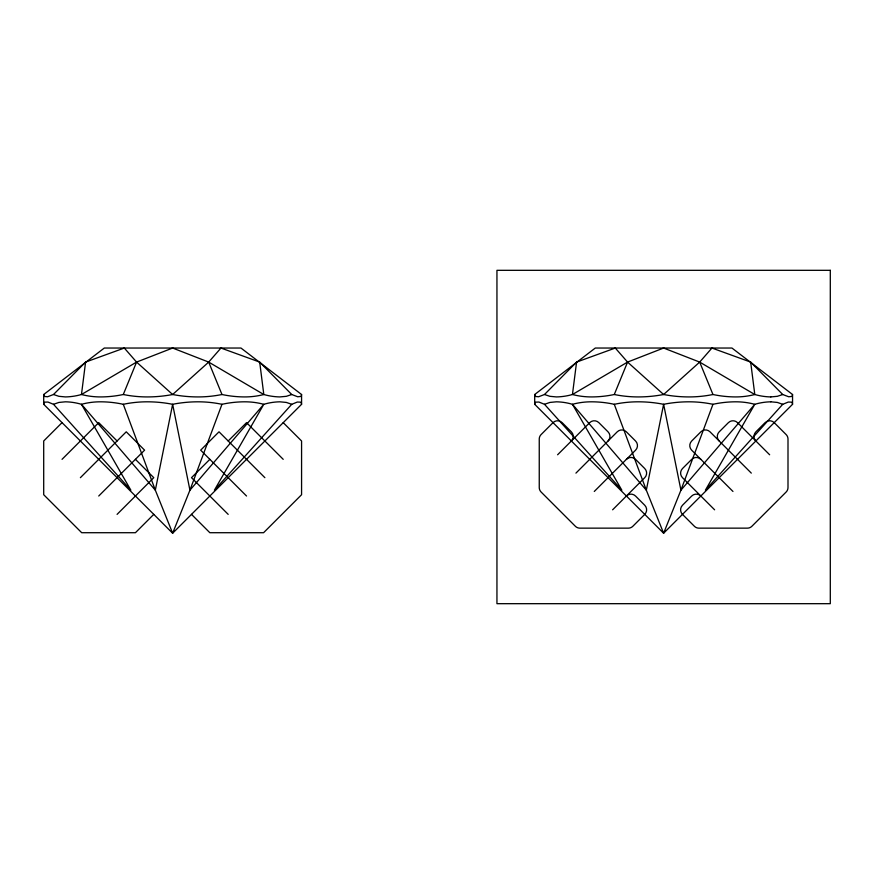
<?xml version="1.0" encoding="UTF-8"?>
<svg xmlns="http://www.w3.org/2000/svg" width="874" height="874" viewBox="0 0 874 874"><rect width="100%" height="100%" fill="white"/><g stroke="black" fill="none" stroke-linecap="round" stroke-linejoin="round"><path stroke-width="1.31" d="M43.7 404.301L43.7 394.513L104.301 348.038L240.973 348.038L301.574 394.513L301.574 404.301L172.637 533.227L43.7 404.301L44.05 402.783A1.792 1.792 0 0 1 44.672 402.16L47.961 402.051L53.511 404.301L130.871 490.183L81.468 404.301A60.962 60.962 0 0 0 65.43 401.811L58.929 402.433L53.511 404.301M534.691 404.301L534.691 394.513L595.281 348.038L731.953 348.038L792.554 394.513L792.554 404.301L663.617 533.227L534.691 404.301L535.041 402.783A1.792 1.792 0 0 1 535.653 402.16L538.941 402.051L544.502 404.301L621.851 490.183L572.448 404.301A60.962 60.962 0 0 0 556.421 401.811L549.921 402.433L544.502 404.301M301.574 394.513L301.224 395.977A1.759 1.759 0 0 1 300.787 396.457L297.695 396.763L291.752 394.513L259.687 362.087L220.958 348.038L208.689 362.087L172.637 394.513A135.251 135.251 0 0 1 147.488 396.927A120.404 120.404 0 0 1 123.289 394.513A111.413 111.413 0 0 1 101.002 396.927A75.503 75.503 0 0 1 81.468 394.513A62.983 62.983 0 0 1 65.43 396.927L58.908 396.315L53.511 394.513L47.567 396.763L44.476 396.457A1.759 1.759 0 0 1 44.05 395.977L43.7 394.513M792.554 394.513L792.205 395.977A1.759 1.759 0 0 1 791.778 396.457L788.687 396.763L782.743 394.513L750.668 362.087L711.939 348.038L699.681 362.087L663.617 394.513A135.251 135.251 0 0 1 638.468 396.927A120.404 120.404 0 0 1 614.28 394.513A111.413 111.413 0 0 1 591.993 396.927A75.503 75.503 0 0 1 572.448 394.513A62.983 62.983 0 0 1 556.421 396.927L549.888 396.315L544.502 394.513L538.559 396.763L535.467 396.457A1.759 1.759 0 0 1 535.03 395.977L534.691 394.513M259.687 362.087L263.806 394.513A75.503 75.503 0 0 1 244.272 396.927A111.413 111.413 0 0 1 221.974 394.513A120.404 120.404 0 0 1 197.797 396.927A135.251 135.251 0 0 1 172.637 394.513L136.573 362.087L124.316 348.038L85.586 362.087L81.468 394.513L136.573 362.087L172.637 348.038L208.689 362.087L263.806 394.513A62.983 62.983 0 0 0 279.833 396.927L286.366 396.315L291.752 394.513M750.668 362.087L754.797 394.513A75.503 75.503 0 0 1 735.253 396.927A111.413 111.413 0 0 1 712.966 394.513A120.404 120.404 0 0 1 688.778 396.927A135.251 135.251 0 0 1 663.617 394.513L627.565 362.087L615.296 348.038L576.578 362.087L572.448 394.513L627.565 362.087L663.617 348.038L699.681 362.087L754.797 394.513A62.983 62.983 0 0 0 770.824 396.927M221.974 404.301L189.931 490.183L172.637 533.227L155.332 490.183L123.289 404.301A107.786 107.786 0 0 0 101.002 401.811A73.154 73.154 0 0 0 81.468 404.301L155.332 490.183L172.637 404.301A130.86 130.86 0 0 1 197.786 401.811A116.537 116.537 0 0 1 221.974 404.301A107.786 107.786 0 0 1 244.261 401.811A73.154 73.154 0 0 1 263.806 404.301A60.962 60.962 0 0 1 279.833 401.811L286.333 402.433L291.752 404.301L297.313 402.051L300.601 402.16A1.792 1.792 0 0 1 301.224 402.783L301.574 404.301M712.966 404.301L680.922 490.183L663.617 533.227L646.323 490.183L614.28 404.301A107.786 107.786 0 0 0 591.993 401.811A73.154 73.154 0 0 0 572.448 404.301L646.323 490.183L663.617 404.301A130.86 130.86 0 0 1 688.767 401.811A116.537 116.537 0 0 1 712.966 404.301A107.786 107.786 0 0 1 735.253 401.811A73.154 73.154 0 0 1 754.786 404.301A60.962 60.962 0 0 1 770.824 401.811M123.289 394.513L136.573 362.087M614.28 394.513L627.565 362.087M291.752 404.301L214.403 490.183L263.806 404.301L189.931 490.183L172.637 404.301A130.86 130.86 0 0 0 147.488 401.811A116.537 116.537 0 0 0 123.289 404.301M792.554 404.301L792.205 402.783A1.792 1.792 0 0 0 791.582 402.16L788.304 402.051L782.743 404.301L705.394 490.183L754.797 404.301L680.922 490.183L663.617 404.301A130.86 130.86 0 0 0 638.468 401.811A116.537 116.537 0 0 0 614.28 404.301M53.511 394.513L85.586 362.087M544.502 394.513L576.578 362.087M62.043 422.645L43.7 440.988L43.7 494.717L81.697 532.714L135.426 532.714L153.769 514.371M62.043 459.331L98.729 422.645L117.083 440.988M80.386 477.674L126.249 431.811L144.592 450.165L98.729 496.017M117.083 514.371L153.769 477.674L135.426 459.331M209.847 459.331L191.504 477.674L228.19 514.371M228.19 440.988L246.534 422.645L283.22 459.331M557.59 454.775L589.721 422.645A6.446 6.446 0 0 1 598.843 422.645L608.064 431.865A6.446 6.446 0 0 1 608.064 440.988M575.933 473.118L617.241 431.811A6.446 6.446 0 0 1 626.352 431.811L635.584 441.042A6.446 6.446 0 0 1 635.584 450.165L594.276 491.461M612.619 509.804L644.75 477.674A6.446 6.446 0 0 0 644.75 468.562L635.529 459.331A6.446 6.446 0 0 0 626.407 459.331M782.743 394.513L777.347 396.315L770.824 396.916M770.824 401.811L777.325 402.433L782.743 404.301M769.655 454.775L737.525 422.645A6.446 6.446 0 0 0 728.403 422.645L719.182 431.865A6.446 6.446 0 0 0 719.182 440.988M751.312 473.118L710.005 431.811A6.446 6.446 0 0 0 700.893 431.811L691.662 441.042A6.446 6.446 0 0 0 691.662 450.165L732.969 491.461M714.615 509.804L682.485 477.674A6.446 6.446 0 0 1 682.485 468.562L691.716 459.331A6.446 6.446 0 0 1 700.828 459.331M283.22 422.645L301.574 440.988L301.574 494.717L263.577 532.714L209.847 532.714L191.504 514.371M264.877 477.674L219.013 431.811L200.67 450.165L246.534 496.017M699.681 362.087L712.966 394.513M208.689 362.087L221.974 394.513M626.407 496.017A6.446 6.446 0 0 1 635.529 496.017L644.75 505.248A6.446 6.446 0 0 1 644.75 514.371L632.852 526.268A6.446 6.446 0 0 1 628.297 528.147L579.91 528.147A6.446 6.446 0 0 1 575.354 526.268L541.137 492.051A6.446 6.446 0 0 1 539.247 487.484L539.247 439.098A6.446 6.446 0 0 1 541.137 434.542L553.034 422.645A6.446 6.446 0 0 1 562.146 422.645L571.378 431.865A6.446 6.446 0 0 1 571.378 440.988M700.828 496.017A6.446 6.446 0 0 0 691.716 496.017L682.485 505.248A6.446 6.446 0 0 0 682.485 514.371L694.382 526.268A6.446 6.446 0 0 0 698.949 528.147L747.336 528.147A6.446 6.446 0 0 0 751.891 526.268L786.108 492.051A6.446 6.446 0 0 0 787.998 487.484L787.998 439.098A6.446 6.446 0 0 0 786.108 434.542L774.211 422.645A6.446 6.446 0 0 0 765.1 422.645L755.868 431.865A6.446 6.446 0 0 0 755.868 440.988M830.3 270.317L496.945 270.317L496.945 603.683L830.3 603.683L830.3 270.317"/></g></svg>
